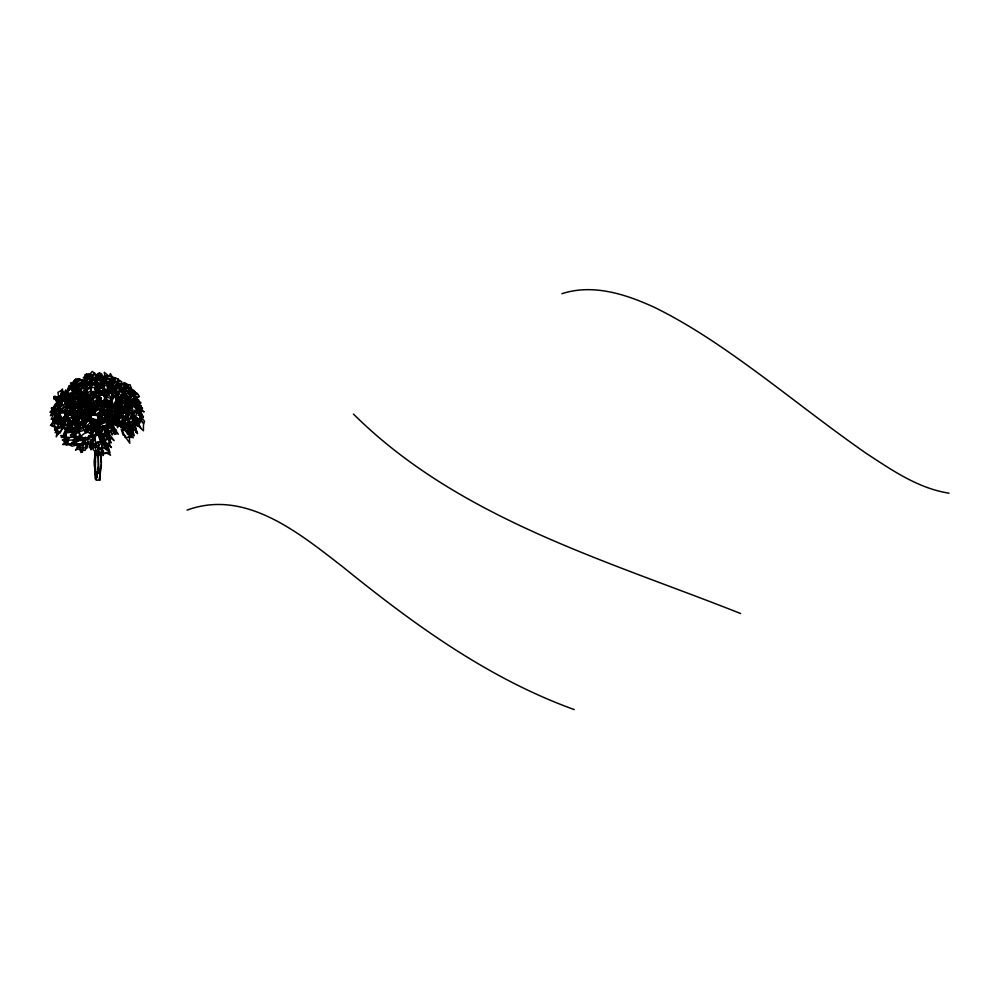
<?xml version="1.0" encoding="UTF-8"?>
<svg xmlns="http://www.w3.org/2000/svg" width="999" height="999" viewBox="0 0 999 999"><rect width="100%" height="100%" fill="white"/><g stroke="black" fill="none" stroke-linecap="round" stroke-linejoin="round"><path stroke-width="1.5" d="M90.834 415.522L89.336 411.563L91.471 415.309M121.928 410.739L123.651 408.828L123.376 406.98L126.086 407.33L128.122 412.337M127.41 396.491L125.05 402.335L125.849 400.099L125.162 391.446L126.061 397.602L125.3 402.585M78.696 392.295L78.696 389.348L74.925 393.381M95.392 460.989L95.479 479.27L95.479 477.372M98.389 469.143L98.352 452.609M103.122 423.439L103.134 419.318L109.753 416.133M127.572 396.64L125.849 400.099L127.348 399.8L126.036 400.199L125.237 395.417M101.161 422.589L99.463 423.214L101.124 417.944L97.265 430.419L99.6 422.677L99.213 428.509L98.289 430.532L97.527 429.433L96.553 430.519M94.893 429.433L98.851 428.059L95.405 429.445M100.112 393.206L99.588 385.139L93.906 395.017M136.975 421.753L136.963 424.675L143.431 430.769L143.456 424.937L144.593 421.241L141.671 417.982M91.446 404.295L93.044 405.856L93.831 402.734M102.86 443.706L103.059 438.049L101.773 440.097L101.698 453.471M96.603 420.716L96.516 429.433L99.188 430.806M121.803 403.321L122.003 395.854L121.915 403.284M121.254 394.967L122.003 395.854M94.992 420.829L97.015 428.271L95.867 428.284L96.379 427.884L96.878 429.158M119.992 410.127L120.042 403.584L122.627 402.322L121.853 402.659L121.866 404.62L120.055 405.557M89.223 428.109L90.547 428.271L90.547 427.472L89.036 425.899M67.345 399.55L66.121 396.828L67.183 399.588M86.413 431.356L86.463 428.621L84.903 425.624L78.084 431.643L79.658 434.64L79.583 438.748L81.955 436.775M58.254 410.514L57.517 404.395L54.333 406.943L54.858 409.353M99.55 419.842L98.976 422.802L97.59 422.927L97.577 421.953L97.452 429.458L98.539 428.796L97.765 429.67L97.765 428.683M105.857 395.592L105.819 397.752L104.358 396.004M99.463 422.964L102.41 422.015M95.392 462.599L95.654 451.198M101.386 463.136L100.974 452.372M89.873 402.297L89.922 400.337L93.606 394.043L93.332 398.776M95.717 427.297L94.518 425.025L96.866 427.048L97.74 430.507L96.603 421.153M127.472 399.662L126.049 400.174M139.623 418.681L139.523 422.39L138.324 419.205M94.156 415.434L94.243 412.525L97.59 409.777M106.344 427.435L102.51 429.145L100.637 432.567L100.524 437.075L102.398 433.653M133.167 410.364L130.357 404.245M96.404 474.325L96.304 480.094L99.775 480.169L100.287 466.745M99.987 470.329L99.775 480.169M81.843 399.213L81.456 404.42M89.548 429.133L89.635 426.511L91.471 423.726L89.236 419.518M96.304 480.094L96.553 471.778M99.413 428.109L99.101 418.631M117.969 396.603L118.057 393.743L117.333 396.054M81.081 392.058L81.169 389.448L87.225 382.929L87.138 385.539M106.993 394.155L107.467 392.083L106.781 394.081M73.164 391.82L72.19 388.861L67.994 390.022L68.831 389.285M92.42 384.24L92.457 383.266L95.292 385.389M84.191 415.884L87.825 418.106M120.891 421.678L120.692 426.785L119.38 422.752L117.52 421.615L117.57 413.149L119.443 414.285L120.317 416.97M119.38 422.752L119.443 414.285M90.584 383.516L90.772 378.896L93.119 384.428M100.537 406.543L100.462 408.454L95.617 410.701M115.422 417.557L114.398 418.381M66.508 392.282L66.558 391.333M101.686 421.153L101.461 417.857L99.475 423.264L101.274 417.807L102.01 422.677M71.516 424.887L71.616 422.552L75.524 415.784L75.424 418.131M92.208 423.326C88.861 421.603 90.172 405.944 91.121 415.572M90.809 412.063L89.972 412.899L90.447 412.025M96.441 424.7C97.652 418.194 98.526 426.011 97.015 428.371L95.867 428.259L96.566 429.195L94.006 427.51L91.833 428.384L91.608 429.495M103.721 403.771L101.049 399.887L101.124 398.089M112.425 392.445L113.561 387.45L112.038 388.174M86.813 384.116L86.688 386.675L89.96 384.278L93.644 383.441M101.998 407.255L104.52 406.168L103.372 407.742L103.072 413.836L99.138 415.309M105.357 404.47L105.282 406.156L107.155 404.807L107.243 403.121L105.544 404.52M100.2 410.289L96.641 408.179L107.78 414.947M108.666 435.751L108.804 432.879C103.446 427.347 110.09 442.332 109.453 444.717L106.731 445.117L105.182 447.552L104.321 442.282L105.37 440.259M66.046 416.059L68.219 415.509L66.821 414.385L68.182 415.721L66.046 416.059L68.207 415.696L65.722 415.447L68.094 415.796L66.671 414.423L68.232 415.696L63.199 417.732L68.194 415.509L65.709 415.297L68.207 415.696L63.149 417.582L66.271 416.096M99.425 423.501L99.575 420.754M108.541 411.064L109.266 414.31L108.829 421.753L108.342 419.592M127.397 396.591L125.837 400.037L127.572 396.528M104.233 439.073C102.373 433.916 102.235 441.92 102.922 437.2M125.862 399.962L125.312 402.435M92.532 412.287L90.422 413.761L91.284 406.069L94.443 403.846L93.806 410.139M99.388 423.176L99.55 420.492M84.316 413.411L84.453 411.263L81.481 407.979M76.923 398.726L77.248 393.631L76.224 391.683L72.39 397.465M87.188 392.682L86.888 385.964L81.056 394.568L81.269 402.622L83.579 399.026M90.06 382.492L90.459 374.712L92.645 379.283M100.487 378.371L100.562 377.123L104.62 377.46L104.533 378.708L97.802 378.983M104.395 399.588L106.019 396.079L106.556 400.075M122.452 426.473L124.563 426.348L122.465 426.411L124.326 427.622L117.969 425.399M122.178 395.604L120.904 402.06L118.319 400.636M121.915 398.976L122.253 394.343M92.432 408.891L92.12 412.949L95.679 413.111M91.583 388.224L91.858 384.665L84.94 393.044M93.569 395.492L93.769 392.994M111.938 425.099L112.225 421.478L113.636 419.692M62.7 395.467L62.462 388.998L61.139 392.108M103.384 419.88L103.546 417.807M109.066 389.972L109.353 386.488L112.837 385.227L112.962 390.909M71.866 385.189L72.053 382.967L70.479 382.917L71.691 385.339M85.315 382.729L85.589 379.408L84.753 378.509L83.928 385.552M116.209 391.808L117.695 385.302L121.978 390.147M121.316 396.428L120.891 401.448L119.568 396.965M72.502 405.419L72.852 401.361L71.903 399.088L70.305 398.014L71.241 400.287L70.892 404.345L72.502 405.419L71.678 409.827L72.028 405.769M83.916 418.431L84.253 414.485M97.44 457.205L97.802 453.121M60.152 422.852L60.365 420.529M115.135 395.479L115.397 392.47L117.345 400.337M54.97 426.136L54.595 430.269L56.181 428.509M92.557 426.81L91.783 428.384L92.208 427.597L90.784 425.761M85.889 420.229L86.314 415.609L83.941 426.373M128.134 400.799L126.036 402.16M127.323 419.393L128.184 412.724L131.905 418.631M90.36 407.242L90.622 403.958L86.588 410.227L86.326 413.511L87.737 410.876M89.735 417.694L91.945 419.642L93.431 422.927M115.21 393.244L116.758 388.274L113.624 384.99L112.35 387.2M114.735 412.912L114.286 417.57L110.115 418.044M95.03 436.95L95.829 447.252L96.154 443.893M111.151 381.056L111.426 378.184L113.849 382.942M139.148 412.038L138.973 413.873L138.149 409.078L139.598 405.619L140.996 405.619L139.723 407.242M90.921 420.816L91.871 420.379L91.071 419.592L90.884 420.729L91.958 420.404L91.558 419.43M121.578 399.001L122.04 394.393M121.578 398.863L121.816 396.116M65.41 408.029L65.772 404.595L68.382 403.346L67.408 412.475L69.381 414.548M68.019 406.793L68.382 403.346M105.157 398.601L106.019 396.079M104.695 399.55L106.119 396.103L104.42 399.4M101.436 443.306L101.773 440.097M75.724 436.675L77.048 428.359M67.994 418.581C59.291 419.53 64.198 420.242 67.969 418.231M82.542 393.069L80.981 391.633L82.917 383.653L84.478 385.09M93.481 444.23L92.907 449.313L97.39 454.12L98.102 447.764L99.438 445.417L97.852 443.181M106.606 377.884L104.87 381.356M96.578 477.447L96.915 474.438M96.741 477.609L97.24 473.089M100.237 470.204L99.4 479.32L101.349 466.108L100.774 452.535M63.374 420.542L65.984 421.079L68.494 419.88L63.986 422.902L62.85 425.062L65.959 421.103L62.987 425.174L66.046 421.291L68.569 420.167L56.668 423.601L66.084 421.291L63.561 420.392M89.41 427.972L90.572 427.522L89.41 427.972L90.572 427.522L90.497 428.171L89.448 425.711M90.135 427.684L89.51 427.834M95.454 450.412L94.218 461.226L95.842 479.245L94.618 467.544M102.635 439.285L102.797 437.137L102.697 439.223M67.72 403.421L68.019 400.861L68.332 404.058L64.485 416.758L66.121 411.163M107.255 395.055L109.453 388.798L112.712 395.392L110.514 401.648M124.388 422.115L123.764 427.597L127.747 434.453L129.221 426.086M87.225 442.882L86.551 448.626L88.649 435.626M94.143 402.972L93.881 405.207L92.994 402.784M95.28 450.462L94.405 466.296M89.56 411.488L89.223 411.613M71.266 400.149L71.578 397.602L74.838 398.189M74.8 404.932L75.699 403.871M92.02 378.946L91.708 376.336L92.208 378.921M105.257 383.304L105.607 380.532L105.007 383.329M78.284 400.362L77.685 401.785L78.958 404.632L79.508 403.234M99.126 428.059L100.587 422.852L104.333 422.864L109.041 420.279L107.58 425.487M93.819 402.822L93.456 405.045L94.356 402.759M136.551 403.584L137 400.312L140.909 407.117L140.634 414.46M103.721 438.174L102.885 437.312M74.775 410.539L75.237 407.23L78.234 409.827M92.045 414.997L94.655 411.688M93.057 413.636L94.643 411.825M114.535 409.428L114.61 403.034M115.859 402.185L115.31 406.044L114.061 406.893M79.758 412.624L78.821 419.081L77.86 418.219L78.409 407.48L79.72 405.369L83.904 403.321M91.021 394.842L91.409 392.12M96.466 379.145L96.678 375.512M104.92 422.627L105.694 417.307L107.492 415.746L106.656 415.097L104.858 416.658L105.694 417.307M84.578 415.509L84.166 416.408L85.127 415.497L88.636 416.72M111.713 427.51L112.138 424.612L113.799 425.936L113.362 428.846L115.484 434.178L113.836 432.842L114.81 434.016L113.749 431.343M120.105 416.608L119.668 418.419M123.314 408.042L123.376 406.98M98.938 386.526L99.326 384.028L100.587 385.814M115.047 388.599L115.784 383.841L119.892 390.809M139.473 413.361L140.035 409.802L142.42 408.991L140.772 405.919M96.566 423.526L96.965 420.979M124.475 427.347L115.484 424.563M66.633 396.928L63.262 397.115L62.65 400.986L66.021 400.799M96.578 424.076L96.978 421.603M88.112 378.409L88.786 374.25L86.588 374.038L85.202 381.88M89.498 379.807L89.947 377.035L88.786 374.25M95.454 420.679L95.604 425.274L94.605 425.499L94.805 420.741M127.298 399.625L126.036 400.199M132.904 424.625L135.052 426.685L133.042 424.563M84.84 404.82L85.452 400.262L80.694 406.356M117.595 385.027L118.007 382.492L119.168 381.506M83.579 443.506L82.88 447.664L78.297 447.015M97.74 430.494L98.227 427.609M83.841 401.423L84.665 396.591M91.371 389.435L90.759 393.057L89.136 394.892M95.205 424.538L94.293 421.828L94.992 421.241L93.644 421.341L94.318 420.267L93.619 420.791L94.368 423.301M77.398 398.838L77.51 393.281L77.872 405.194M102.273 406.481L104.296 405.944L102.772 408.266L101.836 413.711L99.813 414.235L98.801 416.333M95.405 420.117L94.93 422.852L96.841 426.148M84.565 389.185L85.439 388.886L84.903 391.92L87.587 397.515M100.986 439.81L101.299 438.037L102.472 452.135M107.155 377.959L107.555 375.749L111.538 376.898L111.151 379.108L107.155 377.959L103.609 378.209L104.008 375.999L107.555 375.749M73.976 418.593L74.401 416.221L73.751 418.731M94.043 402.609L94.056 405.057M128.347 401.923L130.857 393.818L136.613 399.076L134.94 402.697M131.518 395.579L131.806 394.068M86.526 402.884L86.064 405.232L87.974 407.23L88.986 401.948M96.241 382.592L96.803 379.608L99.288 375.499L97.403 376.061M77.835 390.422L78.372 385.002L82.742 382.043L86.089 381.493M61.451 428.883L62.8 420.804L60.727 423.676M92.183 431.481L93.806 423.976L94.405 431.019M83.754 405.194L83.292 407.555L86.064 405.232M93.906 431.168L94.743 429.533M100.512 468.756L101.349 464.448M97.403 471.578L98.526 465.896L98.077 452.584M133.117 394.917L134.415 390.609L133.367 393.693M65.909 421.328L58.092 423.164M76.174 422.477L76.911 414.373L81.943 406.755L81.206 414.86L79.083 418.019M116.309 412.599L116.808 410.239M74.338 385.464L75.037 382.167L76.374 383.666M85.027 410.277L86.601 408.529L82.942 411.188M117.183 406.431L115.709 399.45L117.258 397.352M132.642 425.986L132.467 433.778L130.295 434.602M71.778 410.689L72.178 406.468L71.079 403.908L68.869 404.096M98.002 418.981L99.213 413.461L101.311 410.589L100.35 402.847L98.252 405.719M127.56 422.415L126.948 425.199L128.109 430.307L129.021 426.123M107.318 411.713L106.543 415.184L109.228 423.851L110.802 416.633L108.779 410.214M104.321 442.282L105.869 439.847L108.629 439.148M124.4 430.094L122.44 426.523L124.6 426.573L122.54 426.411L123.814 428.321L122.365 426.685L124.238 430.169L122.44 426.523L124.326 427.622M122.465 426.573L123.814 428.321L122.477 426.511M91.683 430.819L92.17 427.584L93.594 426.386L95.055 426.423L96.566 429.195M115.01 380.569L115.622 377.809L121.778 381.855L120.854 385.989M117.283 382.929L118.194 378.796M76.049 417.207L75.325 420.417L77.972 423.676M102.535 395.167L103.084 392.757L104.633 391.508M63.287 421.815L56.618 423.601M65.097 409.415L64.473 412.187L67.07 410.951L67.408 412.475M99.276 405.094L97.59 405.02L99.151 404.995M52.26 407.604L51.224 408.179L57.992 411.725L59.041 411.163L52.26 407.604L51.548 410.689L55.182 411.938M71.478 387.187L71.978 385.09M57.63 408.341L58.741 402.847L54.833 416.496L56.231 413.136M125.15 391.521L126.061 397.602M120.217 399.787L121.166 395.841L123.139 392.732L118.968 386.026L117.657 388.099M106.506 397.053C103.609 399.413 105.657 399.388 104.583 396.653M124.475 395.454L123.127 396.965L124.6 395.392M78.684 411.101L79.371 408.341L78.409 407.48M74.013 432.005L73.476 434.14L70.554 435.052M90.834 426.223L92.358 428.209L92.133 427.572L87.85 428.146L92.17 427.584L91.833 428.284L89.048 427.597M94.081 422.902L94.768 420.179M107.542 407.967L108.529 404.033L105.832 405.319L107.942 405.344M80.257 434.078L79.608 436.575L76.324 440.696L81.119 440.347M77.572 384.802L75.312 390.497L73.639 388.923L75.912 383.229L77.572 384.802L77.735 387.4M97.39 406.181L99.875 397.502M65.247 407.642L66.296 403.708L69.168 402.135M115.06 411.713L116.021 408.154L111.851 408.641M75.312 432.792L74.8 438.124M97.577 422.789L97.765 422.115L98.976 422.789L97.577 422.789L96.703 419.58M58.941 407.055L59.353 402.622L57.055 411.501M76.836 383.304L77.847 379.645L80.332 379.17L81.331 380.906M73.252 418.531L74.813 409.965M81.381 413.037L82.18 410.152M126.324 409.028L125.512 411.014L126.336 409.066L123.651 408.828M93.806 405.094L94.555 402.447M119.693 401.96L118.619 405.769L119.193 412.025L112.7 405.631L112.125 399.363L113.199 395.567L115.859 397.889M78.384 445.067L77.198 449.238L79.87 449.488M87.075 443.606L85.127 450.412L81.219 449.625M121.091 387.137L122.14 383.466L127.585 388.211M123.064 388.199L124.113 384.528M125.924 412.437L121.803 411.713L119.992 413.848L118.831 417.857L120.642 415.734M76.873 398.451L77.66 395.741M67.757 426.61L68.644 422.515L70.704 423.776M96.453 423.826L96.953 422.09L97.927 422.277M79.583 400.387L80.22 398.289L81.406 402.722L83.941 402.934M129.333 404.995L130.307 401.748M101.374 439.485L102.048 437.3M129.321 404.945L130.307 401.698M79.595 417.694L81.468 415.109L84.678 415.234L81.98 420.442M77.972 444.043L77.135 446.753L85.015 447.889L86.276 443.831M138.524 399.65L139.311 403.471M139.56 423.551L140.784 419.605L143.057 417.545L140.447 410.314M110.739 387.412L110.315 388.786L107.967 389.947M99.588 430.469L100.512 428.896L101.386 430.382L99.588 430.469L98.451 422.053M96.516 424.912C97.228 422.577 97.29 425.312 97.028 424.063L97.403 424.45M83.479 448.601L82.293 452.335L80.907 449.787M62.612 400.025L61.451 403.633L62.9 400.974M72.378 386.451L73.339 383.454L82.655 379.508L81.681 382.505M130.195 401.71L129.508 403.871L130.195 401.673M135.677 416.446L136.588 413.686L135.065 410.577M68.419 394.755L70.617 394.992L69.418 398.226L74.85 403.658M95.529 387.824L96.416 385.127L97.702 385.414M101.848 393.444L103.197 389.385L99.813 386.551M103.197 405.744L104.133 402.897L112.575 403.097L111.638 405.931M94.106 428.159L92.969 427.947C90.897 429.607 92.77 425.524 92.895 427.972L91.783 428.384L90.347 426.398M68.919 432.667L69.73 430.232M114.123 404.682L116.846 398.376L119.268 402.135L116.009 409.64L113.661 406.056M95.342 387.5L96.054 385.402L98.514 387.3M78.809 423.027L70.991 430.581M54.795 405.881L55.644 403.434M82.43 448.276L80.956 452.559L79.508 447.827L77.01 445.367M100.986 423.638L101.861 421.116L105.869 417.257M110.652 422.989L111.526 420.479L115.534 416.608L107.068 417.32M119.58 418.381L120.23 416.521M134.228 397.465L134.952 395.404L138.674 402.06M136.351 400.199L136.788 398.963L138.474 400.025L136.301 398.813M93.194 413.723L91.995 415.06M126.074 412.05L127.697 411.313M84.278 437.749L83.054 441.183L89.348 436.301M90.172 434.016L91.633 427.385L92.545 427.035M127.31 407.929L122.914 407.055L119.868 408.778L118.619 412.262L121.666 410.552M124.763 411.588L126.011 408.104M72.053 385.764L72.989 383.179L72.215 382.405M105.37 399.225L106.394 396.416M138.399 419.592L137.562 421.878L140.772 427.872M54.745 408.603L55.532 406.456M76.586 389.797L77.56 387.15L73.901 386.251M61.876 399.4L62.925 396.578L61.526 396.516L64.361 396.715L68.082 397.565L67.02 400.399M78.534 425.699L74.001 433.866L78.996 430.544M77.173 425.037L78.247 427.634L83.816 423.526L81.344 419.031M51.96 411.838L50.462 415.759L54.258 412.699M57.905 411.163L59.403 407.267M76.386 406.031L75.624 408.017L71.503 408.191L72.265 410.776M106.069 405.969L107.417 402.485L111.064 402.847L113.012 404.67L111.076 404.907M120.492 414.785L119.593 417.095L120.542 416.296L121.853 417.707L123.651 413.074L122.34 411.663M106.456 393.793L107.467 391.233M75.187 401.198L74.638 402.585L77.685 401.785M99.088 379.632L100.212 376.798M90.172 444.605L93.169 436.888L91.209 430.344M95.367 444.006L98.214 446.178M68.881 413.399L70.105 409.203L71.891 412.712M70.454 434.977L73.377 433.891M58.904 397.652L54.995 396.378L53.871 399.113L57.78 400.387L60.664 402.947M74.688 381.318L75.599 379.121L78.746 378.646L77.373 381.943M89.96 415.709C88.412 410.839 85.265 413.349 88.836 416.571M84.665 410.739L87.2 413.836L88.149 412.974L85.39 409.902M87.2 413.836L88.149 412.974M127.884 402.547L130.095 403.246L127.497 402.447L126.349 405.194L124.138 404.495M59.54 404.57L60.677 401.86L57.592 404.957M64.286 416.92L62.6 420.929L54.396 424.25L56.081 420.242L55.869 416.72L61.738 411.675L62.338 412.5M77.16 391.096L76.886 386.988L77.385 391.084M53.172 411.138L51.973 413.961L53.621 412.225M108.229 392.819L109.39 390.122M91.621 428.771L92.133 427.572M100.05 433.091L103.334 428.321L106.531 426.298L108.529 429.995L105.332 432.018L102.572 435.552L100.587 431.855M106.006 427.535L106.531 426.298M75.087 400.774L76.773 396.878M74.7 407.505L75.824 404.907M65.047 437.749L66.184 435.152M75.225 430.856L72.939 436.051L70.567 435.764M99.763 378.184L89.723 376.635M96.915 433.753L92.682 442.857L89.248 441.933L84.178 444.08L86.913 438.374M54.196 419.58L51.523 425.549L57.767 428.808M87.25 429.458L87.85 428.146M131.518 405.881L132.343 404.058L131.181 401.935L137.45 403.621L134.59 403.034M99.363 415.547L100.712 415.072M135.564 406.993L135.202 407.804L139.41 406.893L139.785 406.081L142.532 408.204M68.894 437.362L61.264 437.4L65.759 434.965L66.933 432.405L74.563 432.367M102.398 405.956L102.959 404.732L110.664 410.889L110.102 412.125M82.08 415.197L85.814 408.141L84.128 408.091M93.993 398.351L98.227 389.81L99.251 395.504M95.817 405.519L97.09 402.747M55.719 413.998L52.71 420.454L54.808 421.903M59.478 408.366L62.837 401.099L65.697 400.474L66.533 403.084M68.456 421.978L66.746 425.649L62.462 424.9M130.794 398.801L132.467 395.179M53.946 413.324L51.174 419.268L54.121 418.593M108.991 376.673L110.427 373.601L113.786 379.657L112.825 381.705M102.11 406.306L103.834 402.622L106.481 401.286M104.645 406.506L105.794 404.046M67.657 403.459L68.169 400.974L71.916 401.286L75 403.584L73.539 406.668L70.917 404.807M87.313 412.812L91.92 420.367L90.884 420.729M79.433 428.509L81.081 425.112M88.948 421.353L91.583 414.747L82.617 420.766M101.361 414.498L96.928 422.827L97.89 423.027L99.313 420.092M72.852 385.389L74.126 382.742L77.872 389.997M81.906 416.059L79.658 413.511L81.768 416.383M90.659 395.666L93.631 391.795L92.907 392.495M64.685 393.281L63.536 395.629L65.385 402.672L66.533 400.312L64.685 393.281L63.262 393.806L64.173 395.816M102.959 389.048L104.233 386.438L107.168 383.753L105.782 382.592L102.86 385.277M104.221 394.967L105.494 392.357M110.127 404.395L109.428 403.246L110.252 404.208M127.884 421.178L126.698 423.588L122.902 421.016L124.088 418.606L131.643 422.34M77.198 386.825L78.696 383.416L82.105 385.764M108.217 383.104L109.828 379.857L109.84 382.13L111.114 383.341M105.12 398.901L106.194 396.978M92.283 439.747L96.653 431.668L95.929 427.747L95.417 429.245M116.371 412.55L117.657 409.965M74.413 408.241L76.523 403.996M104.47 398.813L105.694 396.628M128.983 389.847L129.296 389.198L130.557 390.247M76.473 392.607L79.158 389.997L81.618 395.442L80.395 392.894L81.681 395.192L83.679 393.394L84.753 394.305M98.639 395.691L101.698 390.771L99.288 390.597M92.657 433.691L95.929 427.747M80.769 402.36L80.657 399.051L81.768 396.89L77.735 388.861L76.686 390.921L82.979 401.935M105.869 439.847L106.905 437.824L109.64 437.425L114.161 440.559L108.067 432.442M108.604 439.448L109.64 437.425L107.055 436.975L104.72 433.866M66.121 395.329L69.156 389.51M121.516 403.121L124.176 400.399L123.214 402.26M89.148 420.654L90.322 418.406M82.517 386.675L84.141 388.087M99.226 418.806L98.264 420.654L99.4 420.741L100.749 418.219M97.265 429.47L98.289 429.582L99.213 427.797M76.761 403.921L73.489 409.553M89.535 396.678L92.37 391.758L92.632 395.754M87.487 429.345L88.249 427.909M66.196 429.195L63.649 434.003L67.57 431.493M59.69 428.459L60.927 426.111L62.525 428.221L59.99 433.067L58.379 430.956M53.247 407.729L54.52 405.344L56.943 405.706M56.856 402.46L58.167 400M97.677 401.66L98.839 399.463M94.93 389.31L96.591 386.201L98.889 386.026L101.161 388.149M57.93 404.145L59.191 401.81L60.739 404.857M94.306 429.782L94.168 431.156M108.541 394.455L110.427 390.984M94.331 431.056L91.846 430.994L93.344 430.469M119.356 393.931L118.419 391.958L119.493 393.743M127.86 421.016L129.47 418.044M103.859 428.758L101.985 432.18L100.637 432.567M61.214 398.638L59.416 401.898L62.875 400.012M76.861 390.472L77.735 388.861M73.139 385.514L74.625 382.43L75.674 386.026M108.029 395.716L109.578 392.932L112.412 393.981M68.057 418.506L63.112 419.23L67.907 418.306M83.029 403.883L88.861 394.518L90.434 400.487M93.794 402.085L91.558 406.069L100.737 395.204L99.076 395.579M67.32 432.555L68.794 429.957M98.464 380.182L99.201 378.871M84.178 412.562L83.591 409.89L85.215 413.911L84.266 411.8L85.215 413.911L92.595 414.248L85.24 413.923L92.632 413.898L85.152 413.873L83.641 409.815M94.256 403.421L93.044 405.856L91.346 404.195M95.679 404.72L96.99 402.397L96.379 400.462M61.401 420.479L65.472 418.856L61.451 420.404M63.387 419.605L61.476 420.641M77.285 424.95L74.038 430.606L77.535 427.422M79.408 425.287L82.655 419.642L83.092 415.809L81.219 417.944M96.928 422.827L97.852 422.065L97.89 423.027M92.345 376.461L93.494 374.488L96.965 375.799L95.817 377.772M87.687 408.878L83.779 414.635L90.222 405.544M90.297 409.29L88.274 412.787L86.314 411.301M109.44 387.437L110.852 385.052L114.76 385.801M132.093 392.008L133.267 390.01L135.065 393.194M136.426 399.737L137.612 397.739M100.175 431.456L101.736 428.833M90.772 382.942L94.793 377.897L96.116 380.244L96.978 385.639M52.622 414.061L55.994 408.554L57.443 410.577M70.979 395.879L65.597 404.008L65.934 406.356M73.551 422.814L75.337 419.905M59.141 426.248L57.567 428.833L56.219 436.9L59.378 431.743M113.611 408.366L114.873 406.306L111.314 405.594M102.547 389.123L103.871 387.1L102.56 389.048M110.052 389.048L111.389 386.888L113.199 387.35L111.189 390.572M83.666 416.446L85.065 414.21L84.903 412.187L79.046 419.93M111.651 396.94L110.714 398.439L103.659 395.854L104.608 394.355L107.767 395.042L113.599 398.164M72.727 421.116L74.688 417.994M92.208 398.314L89.523 402.572L90.297 406.456M91.896 405.619L93.232 403.496M136.875 404.87L139.46 405.856L135.714 404.632L134.69 406.268L129.533 404.295M75.649 398.164L81.244 404.508L82.18 403.733L76.586 397.377L73.152 402.135L76.211 404.757M68.481 441.583L66.309 445.017L74.513 443.019M65.872 439.298L64.436 441.546L67.882 439.947M71.329 397.964L69.281 401.161L70.679 404.47L71.104 409.153L73.152 405.956C73.789 403.309 68.357 386.85 72.765 403.509M102.835 378.246L103.746 376.835L104.383 378.009M73.427 399.4L77.248 393.631M106.194 394.767L111.064 389.672L113.312 394.692M87.6 429.595L88.449 428.296M105.956 378.159L102.098 380.644L104.395 379.408M57.88 397.777L58.529 396.466L62.812 394.318L65.097 394.805M84.341 426.398L88.037 419.518L83.529 422.377M74.026 406.256L73.614 405.045L73.814 406.443M85.677 418.843L87.525 416.071L88.674 418.369M73.339 385.826L71.828 386.775L68.606 386.188L70.067 385.302L72.565 386.163M116.496 397.739L117.77 395.854L120.467 396.99L117.283 403.683L114.585 402.535M76.548 440.621L78.859 437.212L69.805 437.325L67.495 440.734L62.612 444.493L71.666 444.38L74.101 442.507M104.508 398.951L106.044 396.665M72.615 393.356L74.238 391.009M84.815 439.997L82.617 443.194L85.39 443.069M56.681 427.41L60.252 422.415L61.938 429.058L58.367 434.066M98.764 401.336L96.828 395.592L95.18 394.942L92.782 398.389L93.831 400.861M79.208 421.953L76.598 425.686L78.471 423.501M83.329 416.695L85.065 414.21M127.66 388.723L128.546 387.475L130.894 388.673L137.25 394.093M88.299 376.223L92.22 371.441L94.618 373.102L96.503 376.498M89.972 378.908L94.618 373.102M94.58 420.916L94.293 421.828L95.292 421.116L96.341 423.663M127.248 410.364L125.312 412.987M113.811 419.418L115.622 417.594M95.367 444.143L93.357 448.201L94.718 446.278M125.562 412.575L127.285 410.177M77.385 385.876L78.821 383.891M66.546 427.809L65.11 429.807L66.496 430.631M87.275 400.462L90.022 396.628M90.572 401.773L84.753 411.126L84.465 408.554M78.584 446.004L75.562 450.224L84.565 439.835M79.108 426.486L80.382 424.7L87.413 421.291L83.891 425.999M68.319 391.171L73.214 384.153L74.625 389.51M84.353 397.827L86.413 394.98M82.792 417.819L84.678 415.234M118.744 416.233L115.397 420.804L116.746 422.377L117.383 427.622L120.729 423.064L123.514 421.403L122.865 416.146L120.08 417.819L116.746 422.377M78.459 400.999L79.071 400.174M125.225 412.649L127.023 410.252M51.661 424.587L54.196 421.241M105.657 383.191L106.918 381.493L108.654 381.968L110.09 384.066M57.405 427.435L56.106 429.133L54.383 425.661L51.548 424.45L54.982 420.229L57.83 421.428L58.978 423.738M85.065 400.387L79.421 407.717M74.401 380.719L75.212 379.657L74.313 380.681M112.038 381.618L113.749 379.358L112.163 377.36M125.275 412.4L127.048 410.065M71.878 384.54L73.714 382.18M91.758 404.033L92.77 405.557M76.074 430.419L77.672 428.396M59.615 404.096L61.051 402.272L61.851 404.458M78.372 425.362L83.229 418.806L86.176 419.093M90.872 423.064L93.856 423.139L96.528 429.17L93.906 424.113L90.697 422.902L91.334 423.301M126.761 413.436L128.696 411.001M126.024 415.197L127.947 412.762M98.876 386.301L94.768 389.86L97.128 388.511M105.27 431.143L107.667 428.109L111.301 426.211L112.4 426.523L108.766 428.421L106.369 431.456L105.27 431.143L107.305 433.753L109.703 430.719L112.125 429.458M104.745 394.93L106.106 393.206M76.935 387L77.335 390.01M74.588 421.965L68.706 424.113L67.308 425.861L69.793 424.637M76.786 393.069L80.657 389.185M77.872 398.776L77.747 396.253L80.769 392.495L79.058 390.259M69.555 414.298L67.907 416.271L68.519 418.331L63.124 418.369M135.652 423.876L137.163 422.053M98.839 378.559L100.449 376.623L98.389 375.212L96.216 375.1M94.967 428.096L96.341 427.859L94.98 428.708M82.58 385.302L89.211 378.221L89.835 380.806M106.793 406.268L109.041 403.584L111.626 402.809M105.07 402.672L107.605 399.65L110.464 405.507M105.782 403.758L108.317 400.749M132.792 403.858L133.891 402.535M86.314 386.151L88.674 383.366L90.747 382.517L88.724 383.166M113.374 419.293L114.535 418.693M123.626 411.638L121.803 413.773L119.992 413.848M72.765 382.567L75.587 379.383L77.398 382.679L78.009 387.525M83.866 418.481L86.314 415.609M122.328 407.567L119.605 410.726L117.82 408.279M85.827 384.415L87.55 382.417L84.353 383.067M121.566 403.246L120.604 401.036M92.133 383.329L89.186 385.364M120.305 389.71L123.414 388.037L126.386 388.499L121.216 389.111M64.186 406.306L58.117 413.449L60.827 415.984L62.575 419.88L68.631 412.749M114.46 408.104L117.258 404.995L110.739 408.791M60.514 404.458L62.263 402.522L58.816 401.173L56.194 404.071L58.491 404.982M126.061 414.847L127.635 413.049L126.074 414.76M104.795 406.968L107.38 404.133L109.341 406.855L112.637 412.15L110.052 414.985M102.385 383.104L104.246 380.769M97.29 405.119L99.9 402.26M128.734 397.502L126.361 400.087L130.719 403.421M71.191 412.312L73.864 409.403L74.463 411.463M110.939 400.174L112.712 398.264M101.061 424.051L99.475 422.777L101.486 423.401M99.038 416.546L100.549 414.922M71.441 410.814L70.292 412.05L69.693 406.968L68.357 404.832M77.235 388.973L79.92 386.101M116.895 402.11L118.319 400.574L117.133 397.914M54.57 420.03L52.822 421.903L54.033 421.803M112.075 389.598L113.824 387.724L116.496 391.446L114.735 393.319M133.516 395.204L135.964 392.607L135.127 393.444M110.177 413.299L112.775 410.564L109.103 417.432L106.506 420.154M51.973 414.947L56.094 411.276M108.504 401.748L110.265 399.9L112.725 399.463M127.435 410.864L133.529 406.206L137.375 409.328L131.281 413.986L126.91 409.578M76.224 390.509L75.424 389.41L72.777 392.157L74.163 396.316M93.531 382.904L96.116 380.244M110.502 402.36L108.279 406.318L111.214 409.178M112.188 406.481L113.424 405.219M90.36 381.468L93.494 378.284L93.794 380.607M71.016 430.819L73.664 428.146M130.607 401.173L133.279 398.501L134.728 398.851M131.656 403.271L134.341 400.587L133.279 398.501M108.154 402.934L110.29 400.824L112.425 400.861M75.699 403.933L74.575 405.007L75.837 404.071M79.67 406.755L83.479 403.671M79.92 408.579L83.441 405.107M81.406 412.3L87.113 407.667M67.982 425.811L70.292 423.551M101.049 397.777L101.399 401.486L99.188 403.646L98.839 399.937M115.834 393.569L113.674 390.696L110.402 389.098L108.641 390.796L110.077 392.707M64.885 395.317L66.683 393.594M65.322 402.897L67.108 401.173M52.597 409.69L49.95 412.2L52.785 411.688M74.788 405.007L75.849 403.996M72.452 417.657L74.65 415.584M113.536 418.731L115.509 416.92M120.692 399.85L123.826 396.99L125.749 402.185M122.215 390.497L124.775 388.211L128.709 387.837L130.857 393.693M127.535 395.504L124.975 397.789L122.527 391.508M73.352 391.183L72.515 391.92L71.329 389.685M79.633 406.094L88.212 399.737L86.114 408.803L82.093 411.138M109.778 387.312L113.411 384.078M98.289 413.811L102.947 410.477L110.589 412.063L108.566 413.349M123.152 396.94L124.638 395.679M123.926 412.287L124.875 411.488L126.186 412.899L123.651 413.074M67.982 388.461L69.431 387.225M109.89 385.514L116.683 381.143L117.72 386.501M85.827 432.629L92.895 427.972M76.336 420.916L71.016 425.349L74.026 428.583L75.2 433.291L79.433 431.968M72.365 420.891L74.438 420.866L77.373 418.419M77.023 423.139L75.075 424.762L74.438 420.866M78.559 430.482L75.2 433.291L88.611 428.546L90.946 429.071L84.528 431.518M109.665 402.909L111.9 401.036M96.428 382.979L99.713 384.215M105.857 395.067L107.717 393.531L101.511 391.995M61.588 410.926L57.617 414.21L55.045 421.016L61.076 416.595M108.804 411.251L114.873 406.306L112.3 406.218M130.132 402.822L125.986 401.748L124.201 403.209L130.245 406.818M53.859 408.179L55.757 406.643M78.596 396.853L83.941 393.181L85.652 394.368L83.204 395.741L81.493 394.555M111.364 399.8L113.511 398.102M74.126 382.742L73.476 383.254L77.21 390.509M73.114 403.421L75.949 401.173M61.526 395.641L57.517 399.45L62.737 398.863M113.686 387.175L113.362 390.809M84.028 438.311L80.919 440.684L80.519 438.211M75.25 399.4L70.017 395.292L72.228 397.028M83.691 400.624L87.562 397.677M87.088 406.168L89.198 404.57M110.564 417.282L114.173 418.881L115.409 417.782M99.937 376.66L100.999 375.861L103.234 376.773L102.185 377.572M107.917 385.015L111.051 382.667L111.351 384.54L108.229 386.888M134.003 403.009L136.663 401.036M66.159 407.292L64.585 407.367L60.777 410.189L64.673 410.339L67.482 411.825L71.291 409.003L72.865 408.928L70.055 407.442M78.621 421.029L75.787 423.139L77.235 425.187M60.539 405.232L57.443 407.48L60.277 407.217L63.374 404.957M65.897 401.223L67.994 399.712M118.831 404.17L122.802 401.673L125.487 405.344L123.376 406.818M119.63 403.896L122.802 401.673M65.584 418.993L63.312 421.353L65.447 418.831L64.648 419.817M68.506 395.03L71.404 393.019M78.621 390.097L81.943 387.812M84.878 392.307L82.667 393.831L81.031 391.371M102.323 383.903L101.661 381.131L99.488 379.32L97.427 380.744L98.089 383.516M116.808 393.194L122.74 390.684L122.615 389.023L120.13 389.685M81.031 383.316L82.83 382.093M70.142 395.704L76.698 391.733L70.767 394.505M100.012 422.864L101.224 422.053M114.186 393.231L117.932 391.321L115.409 392.982M117.607 419.343L114.698 421.253L120.005 418.231M96.229 386.263L99.738 383.978L103.322 383.691M99.475 423.264L100.687 422.477M107.592 407.617L111.201 405.307L116.846 410.127L114.448 411.675M102.31 380.931L105.582 379.233L102.722 381.855M110.739 420.991L113.574 419.218L116.171 419.942M86.214 428.196L88.324 426.948M59.853 413.236L57.517 414.585L66.384 410.814M59.74 404.732L62.313 403.234M115.784 382.292L117.607 382.492M73.601 422.614L79.346 419.543M132.617 394.842L136.751 393.219L139.435 396.441L136.151 398.339M133.466 395.117L136.751 393.219M72.44 431.368L74.8 430.007M100.574 387.974L98.214 389.323L96.516 387.649M129.42 406.955L133.004 404.92L133.529 406.206M88.074 437.525L85.976 438.723L91.508 436.313M92.545 439.56L90.447 440.759L89.41 437.512M135.227 419.105L137.275 417.944M72.203 406.643L67.807 407.405L72.39 406.605M73.114 411.176L69.031 413.486L67.083 421.441L70.142 419.705M62.825 391.158L61.601 390.309L57.93 392.37L59.178 400.674M82.18 415.621L85.852 413.561L82.055 412.575M124.213 406.893L119.868 408.778M92.795 394.967L95.067 393.706M93.119 395.604L97.665 393.082M101.898 428.746L96.041 432.03L99.8 430.094M108.292 425.512L110.739 424.15L108.167 425.474M91.334 408.416L89.96 409.178L94.293 407.929M94.942 411.076L93.569 411.825L92.919 408.678M102.997 427.147L107.692 424.563M102.647 437.4L103.846 436.738M60.927 426.111L57.73 427.872L55.182 432.717L57.318 431.543M67.707 400.949L64.835 402.522L66.296 403.708M77.572 426.91L72.827 429.495L82.068 428.022L88.237 425.499L84.166 425.799M123.701 402.585L125.287 401.748L127.497 402.447M76.149 386.238L76.935 385.826M101.473 393.581L103.084 392.757M119.78 412.999L122.602 411.538L125.749 412.088L128.147 416.758L124.987 416.208L122.165 417.682L119.78 412.999L117.944 411.763L120.767 410.302L125.749 412.088M84.94 443.044L82.168 444.455L86.264 438.723L90.422 436.588L92.482 437.774M122.365 426.685L124.4 430.144M70.817 411.276L73.639 409.927L73.339 408.141L75.237 407.23M99.276 444.53L101.511 443.419L102.872 452.11L100.637 453.221L98.814 455.744L98.064 451.198M80.232 437L75.624 439.61L79.333 438.486M108.566 381.531L107.23 382.192L105.557 380.881L104.283 372.315L107.805 375.237M122.615 389.26L119.093 390.671M74.413 413.586L70.342 415.522L74.313 416.571M95.454 380.656L98.139 379.395L102.06 379.433L102.11 382.567M70.43 396.428L66.708 398.176L65.36 397.677L72.29 394.767L73.639 395.267L71.503 396.041M101.798 405.944L104.333 404.757M90.06 411.226L86.114 413.074L89.685 409.94L95.579 407.517L98.327 407.567L96.379 408.141M90.984 420.092L91.945 419.642L96.041 421.478L101.973 418.668L99.201 417.382M131.044 405.806L125.936 404.857L124.088 405.706L130.782 412.612L132.63 411.763L137.725 412.712L134.927 409.952M88.349 392.22L91.608 390.746M68.419 402.447L61.751 405.382L66.496 403.983M75.824 437.425L79.358 435.851M86.301 409.303L87.65 410.601L89.673 410.114L91.134 413.986L89.848 410.789M76.136 442.095L78.609 440.996M74.775 442.682L72.053 443.881L82.405 445.254L86.488 443.469M100.849 408.828L103.372 407.742M69.88 403.321L67.045 404.52L65.584 403.646M94.793 429.021L95.492 429.32M76.099 418.781L73.901 419.717L78.471 423.376M105.931 396.303L106.731 395.979M74.813 424.612L73.526 420.129L70.155 421.503L70.167 422.927M93.019 395.729L96.591 394.318M61.526 420.567L63.486 419.792M136.751 413.236L138.724 412.462M89.198 411.813L91.209 414.36M66.121 396.878L67.345 399.438M79.932 417.295L81.506 416.708L81.169 412.35L79.808 409.677L75.075 413.486L76.424 416.158M91.671 427.535L92.57 427.947L91.92 428.196M93.681 382.829L95.392 382.192M135.115 402.51L138.736 401.173L135.702 398.638M65.11 400.836L66.533 400.312M107.655 385.052L110.277 384.078L108.941 384.465M109.016 388.161L112.425 386.925M89.848 436.501L94.206 434.94L98.589 434.952L98.501 432.092L95.579 432.08M94.318 420.267L93.619 420.791L94.268 420.554M94.643 420.604L93.719 420.929L92.52 418.544M69.992 421.79L67.682 422.589L71.891 423.201M107.205 382.255L108.891 381.668M90.784 420.129L91.983 419.742L94.256 423.401M103.034 377.397L101.586 373.913L99.513 372.977L97.49 373.676L98.464 375.999M95.817 384.215L102.31 383.067M92.37 428.184L90.297 425.936M112.425 390.547L115.597 389.672L113.461 390.397M76.036 441.034L71.541 442.582L81.98 444.642L86.476 443.094M128.509 426.823L135.202 425.05L132.105 418.419L128.009 419.305M102.572 454.145L109.927 452.397L107.605 444.505L103.809 445.03M89.735 411.638L90.597 414.573M65.509 438.923L62.263 440.022L66.421 438.973M75.137 410.164L67.57 413.686L71.566 414.31M78.771 396.803L76.848 393.281L73.277 394.455L73.489 395.292M125.986 411.838L127.76 411.263M86.638 384.016L88.674 383.366M76.636 382.005L78.172 381.518M60.352 416.271L57.805 417.07L54.883 422.502L57.418 421.703M97.74 406.78L94.605 407.742L95.142 415.409L98.277 414.448L102.497 416.733M99.363 415.322L100.724 414.91M111.401 406.231L113.998 405.444M110.165 417.732L114.71 416.371M137.825 420.292L139.673 419.742L142.869 422.015M107.255 425.337L98.926 427.697L99.55 428.833M100.862 453.746L107.53 452.385M128.584 410.102L127.397 410.439L128.371 418.244M94.942 407.255L103.309 406.044L104.558 411.326M65.285 414.061L63.661 410.739L60.302 409.902L58.092 410.502L60.327 411.064M66.733 441.009L63.874 441.783L72.128 446.203L80.37 444.006M91.608 427.759L92.245 428.134M130.657 417.507L132.73 416.958L131.481 413.186M120.192 396.591L123.926 395.592L122.74 390.684M118.394 391.945L119.493 393.868M109.453 378.771L103.509 381.281L102.51 380.02M100.749 408.803L102.772 408.266M187.075 510.114C245.492 488.648 299.026 533.104 342.357 566.52C413.074 623.801 487.887 678.396 574.238 709.577M79.72 413.561L82.018 416.308M103.796 421.566L100.362 422.115L114.136 419.318L111.601 419.905M64.898 401.748L67.482 401.099M72.19 388.861L73.164 391.92M110.102 404.245L109.353 403.271L110.277 404.345M90.897 420.067L91.995 419.805L89.598 418.481M84.99 402.909L82.318 402.597M91.871 430.931L92.957 430.669M83.466 409.977L84.353 412.013L83.641 409.94M69.618 424.85L60.365 426.211L69.193 429.383L75.837 428.583M136.975 406.693L139.785 406.081M83.129 404.008L77.385 405.244L77.46 407.28M112.462 385.302L107.967 384.016L113.262 387.113M98.951 400.324L101.049 399.887M65.709 395.154L67.745 394.73M65.047 399.175L67.083 398.751L68.769 394.518M76.798 389.647L74.913 387.724L71.666 388.324M561.875 293.718C593.069 283.529 625.786 294.243 654.37 307.317C692.644 326.099 727.609 350.724 761.85 375.924C796.603 401.735 830.606 428.559 866.133 453.296C891.782 470.029 918.118 488.424 949.05 493.181M54.995 396.378L53.759 396.628L57.655 397.902M74.013 389.985L76.898 389.423L76.861 386.663M85.752 388.149L89.648 387.412M90.959 412.475L89.985 412.649L90.672 418.856M122.665 383.703L125.175 383.241L128.709 384.827M94.93 393.519L90.697 394.28L90.709 385.289L94.942 384.54L98.801 386.026M69.967 396.728L67.02 397.252L66.196 395.779M96.853 442.12L99.076 441.72L103.509 443.956L107.505 449.85L103.072 447.614L100.849 448.002M117.495 385.502L118.756 385.289M108.641 407.23L114.535 406.218L106.905 411.326L102.485 412.088M129.92 392.083L125.637 390.134L123.214 390.547L129.658 398.451M85.951 432.679L87.65 432.392L85.427 429.52L80.894 428.221L75.462 430.182L78.859 431.156M96.379 427.884L94.992 428.109L96.416 427.947M96.379 428.796L94.868 428.896M108.304 386.863L112.924 387.6M115.085 391.558L116.621 391.321M84.391 384.303L81.756 384.715L82.38 386.501M121.441 394.705L122.04 396.079L121.241 394.78M93.082 402.335L93.282 406.618L91.92 402.647L89.598 403.009L89.398 398.726M126.686 402.11L129.62 401.66M74.363 430.294L70.167 430.931L62.8 428.134L70.991 426.873L74.888 428.259M77.947 386.775L78.459 388.124L77.248 385.951L73.988 386.438L72.49 384.353M110.777 420.342L116.384 419.505L112.038 416.571L110.327 413.024M72.64 386.426L68.869 386.988L65.509 393.943L70.542 393.206L72.977 393.806M87.762 404.158L87.974 406.019L87.55 404.183M126.548 396.928L124.688 397.19L128.072 399.313M132.605 402.572L134.465 402.31L138.474 404.195L136.201 402.572M102.635 419.443L103.409 419.33M85.464 382.105L91.096 382.217M103.496 383.366L109.715 382.804M60.027 423.364L57.942 413.374M100.112 418.394L101.498 418.194M99.388 420.504L98.264 420.666L99.4 420.654L99.962 423.426M65.697 434.977L60.564 435.676L64.985 438.236L66.958 441.258M129.945 391.608L132.592 391.271L133.754 392.07L129.783 392.582M74.038 406.431L73.414 403.908M131.456 424.862L134.678 427.547L127.06 423.326M125.649 430.194L122.377 430.594L125.237 437.512L127.41 437.25M104.72 413.848L100.712 414.31L102.435 417.857M78.896 420.567L75.362 418.856L72.365 419.18L74.713 420.317M111.339 415.184L120.23 414.298L110.864 408.903M89.386 376.673L92.457 376.398M84.403 424.263L83.279 422.352L76.324 422.864L72.203 424.188L76.873 423.801M103.247 403.159L101.399 403.309L109.665 407.767M82.742 425.736L86.813 425.437M59.216 397.764L53.646 397.602L55.919 397.989M73.876 406.68L77.285 406.443M72.752 410.751L68.881 411.014L63.799 412.862L60.564 412.1L60.302 409.902M102.872 414.548L108.454 414.947L108.966 418.219M89.56 374.737L93.494 374.488M70.991 420.704L66.621 420.979L70.804 422.502M134.565 419.093L140.884 420.354L138.811 412.624L136.064 411.7L137.375 413.324M82.318 402.747L82.53 400.624M80.994 422.477L83.279 422.352M64.523 396.116L61.139 396.303L63.262 397.115M95.867 428.271L97.015 428.209M99.875 429.582L101.136 429.52M125.949 384.89L130.007 384.702L131.993 389.772M120.454 397.202L123.289 397.078L122.178 396.503L122.702 399.6M116.945 383.691L119.243 383.604M105.894 382.742L104.695 380.619L103.209 380.669L104.358 383.254M134.84 406.481L137.225 406.406L133.367 399.575M66.121 396.828L67.183 399.475M93.244 392.595L95.941 392.532M122.39 389.098L126.536 389.011M64.485 419.667L64.81 420.417L63.387 421.353L64.723 419.817M103.671 412.013L99.4 412.025L96.041 414.772L94.243 412.525M122.003 419.405L127.722 419.805L123.639 415.834M98.339 420.017L99.4 420.654M101.024 401.336L104.683 401.348M99.238 427.135L101.748 427.147M111.975 430.144L116.483 430.182L111.251 426.461L105.232 426.411L101.411 428.009L103.272 429.295M98.963 393.094L101.548 393.119L101.236 392.482M137.075 402.634L139.76 402.672L139.398 401.635L141.046 402.972L138.349 402.947M96.591 386.201L100.512 386.051L102.772 388.174M120.529 414.41L109.765 414.485M95.18 401.336L99.475 401.423M135.814 397.103L138.599 397.165M109.803 404.845L112.55 404.932M64.585 407.367L68.481 407.517L71.291 409.003M96.416 389.922L95.579 387.637L92.47 387.475M102.11 405.219L94.593 404.907M72.065 422.165L75.724 422.327L77.66 423.813M109.353 386.488L107.318 386.401L107.293 394.98M125 412.437L130.082 413.299M106.044 381.568L101.336 380.806M114.298 410.414L117.22 410.564M71.016 409.478L73.976 409.64M62.612 396.066L59.778 395.891L62.675 395.554L62.9 398.426M94.268 387.55L95.579 387.637M98.976 421.978L98.976 422.789L97.577 422.714L97.577 421.953M112.7 407.704L115.072 407.867M137.899 415.159L143.481 416.396M139.71 417.457L142.52 417.657L142.133 415.459M72.378 428.721L75.712 429.133L67.27 427.422M102.06 377.672L104.758 377.897M119.081 386.963L121.229 387.137M101.548 418.356L100.175 418.219L101.361 418.369M73.801 418.194L68.931 417.719L71.066 422.065M126.823 430.307L129.171 430.544L132.018 437.462L128.496 437.125M120.704 398.451L122.028 398.576M107.88 426.473L110.564 426.735M124.5 391.358L120.629 390.971L120.467 391.62L124.338 392.02M90.697 422.902L91.608 422.565L91.084 423.838L92.87 424.513L93.431 426.161M100.362 384.028L98.327 383.816L100.212 384.665M75.35 413.136L68.069 412.325L73.014 415.184M97.303 408.204L89.61 407.305L92.045 407.854M110.352 412.599L113.137 412.924L110.552 409.003M108.217 384.265L109.341 384.415M112.1 410.951L114.835 411.338M89.386 426.311L94.356 427.06L89.248 421.353M134.902 420.816L137.962 421.291L134.94 420.741M88.699 381.418L91.908 381.918M87.487 383.504L90.697 384.016M53.059 425.799L50.462 425.387L52.86 422.165L56.768 422.777L58.654 424.625M91.084 383.042L88.337 382.605L88.299 383.579L91.046 384.016M81.943 440.359L84.753 440.821M103.908 413.536L107.405 414.098M130.894 427.097L135.976 429.52L133.791 428.084M117.258 413.661L120.829 414.248M67.07 394.817L66.134 394.667L70.217 396.004L65.709 394.58L70.055 395.592M127.947 402.222L135.714 404.632M100.749 401.635L104.57 402.285M95.167 387.375L98.814 387.999L97.29 391.995L93.656 391.383M116.359 405.182L118.931 405.619L117.133 406.456L117.607 410.614L115.035 410.177M108.953 383.741L110.789 384.053M60.327 400.287L58.054 399.9L56.943 397.377M72.19 401.623L74.363 402.01M125.787 404.982L128.796 405.544M122.964 421.903L124.975 422.265M123.227 403.134L121.928 402.884L125.637 401.723L130.157 402.56L130.257 404.732M123.177 417.869L129.758 419.705M126.049 414.285L128.459 414.772M122.964 421.678L125.986 422.427M110.514 414.011L110.926 417.232L106.856 413.186L104.62 412.699L104.196 409.478M110.215 405.357L100.687 404.483L104.008 405.219M100.687 415.134L99.138 415.534L101.898 416.421L99.326 415.572M103.197 389.385L104.47 389.685L102.223 387.787M79.57 396.116L80.832 396.403M65.222 398.364L68.119 399.038M110.852 385.052L112.75 385.489M72.565 396.903L74.013 397.24M73.414 419.518L77.398 420.454L78.571 423.139L86.863 420.991L85.689 418.306M98.139 413.186L106.731 416.096M116.833 419.218L114.435 418.593L116.708 420.079L114.173 418.881M74.201 413.037L69.855 411.925L72.865 414.548L72.702 416.808L75.599 417.557M96.766 383.166L100.15 384.066M109.503 387.038L107.83 385.751M78.109 398.788L80.594 399.463L83.754 402.197M103.159 413.511L107.08 414.548M120.055 399.637L122.353 400.262L119.293 397.752M112.188 423.988L116.246 425.124M125.537 435.789L123.102 435.089L121.216 429.158L128.671 431.618L130.557 437.55M82.48 384.078L85.577 384.965M72.303 394.518L68.494 393.406L67.058 394.006L70.879 395.117M103.009 400.524L105.944 401.386M103.621 438.224L104.146 438.911M98.913 378.321L100.025 378.658M96.99 402.397L99.201 403.059L98.589 401.123M84.253 415.834L87.999 417.282M120.192 400.974L124.026 402.16M96.528 429.458L94.143 428.708L95.529 430.919M121.391 422.177L123.976 423.002L121.703 421.516M96.566 385.539L98.439 386.151M99.176 415.284L102.06 416.221M62.487 397.677L66.583 399.026L68.481 400.886M115.946 411.526L120.017 412.874M122.452 418.668L125.162 419.568M108.841 415.484L114.111 417.245L110.352 415.759M126.91 426.448L124.525 425.649L125.362 428.346M122.914 407.055L124.975 407.754M73.564 424.737L77.585 426.098M65.772 396.778L68.082 397.565M107.417 402.485L109.128 403.084M93.706 383.653L98.364 385.814L96.004 384.99M87.313 417.12L84.503 416.084M85.402 385.09L82.742 384.128L84.053 385.264M80.057 385.951L82.73 386.913L84.665 389.448L87.35 387.624L86.051 385.926M66.995 411.426L69.393 412.312M135.477 417.882L137.762 418.743M92.145 437.25L94.356 438.099L90.072 444.28L86.776 443.019M108.866 385.976L106.993 385.239L110.315 387.774M130.132 390.659L135.989 394.505M103.821 413.499L107.58 414.985M740.609 613.523C605.968 560.089 459.041 518.818 353.446 414.061M97.14 451.336L99.4 452.247M66.846 411.813L69.206 412.787M87.612 410.164L86.114 409.328M132.805 423.126L135.277 424.15L132.23 420.729M131.681 392.282L135.09 393.718M96.416 385.127L98.676 386.076M87.075 429.445L89.111 430.307M116.096 423.976L119.892 425.624M78.184 416.895L80.282 417.819M63.287 398.426L59.678 396.853L62.825 394.58L63.574 395.167M103.084 382.867L104.371 383.441M87.637 419.243L91.071 420.779L89.823 422.752L86.214 427.335L82.792 425.799M95.192 424.25L95.604 425.274M105.132 399.363L107.855 400.587M129.383 389.985L131.968 391.146M130.869 392.432L133.279 393.519L133.229 395.005L130.819 393.918M111.975 418.082L117.532 421.665M119.031 424.25L123.464 426.261L119.868 423.601M89.323 418.394L91.883 419.555M106.943 385.851L109.84 387.175M112.288 387.013L113.824 387.724M105.594 402.622L100.799 400.324M133.891 392.807L137.05 394.293M133.466 391.108L137.725 394.455M111.139 405.569L114.972 407.355M133.466 399.987L139.523 404.308L141.746 415.609L135.689 411.288M73.451 405.07L73.814 406.268M116.558 397.614L119.83 399.213L116.558 394.53M76.998 416.333L74.65 415.184L75.362 418.856M83.966 440.746L80.682 439.135L73.202 440.709L76.486 442.32M67.907 425.124L65.185 423.776L66.421 425.05M134.49 392.832L136.651 393.918M104.658 438.311L99.625 436.213L96.229 432.018M111.876 421.84L116.521 424.25L114.111 420.879M128.958 386.963L124.126 382.555L124.513 386.238M120.342 398.851L123.027 400.299M117.857 399.812L120.442 401.223M120.916 420.891L123.976 422.577M125.986 401.748L134.403 406.93L138.561 408.017L136.189 406.431M96.953 404.133L97.964 404.695M83.267 380.856L85.702 382.242M97.278 429.095L100.549 430.981M103.359 447.04L108.204 450.874M105.807 452.497L110.539 455.232L108.791 451.96M88.649 384.815L89.386 385.252M58.004 421.353L60.427 422.839M139.872 409.265L144.168 411.9L136.339 407.417M122.59 397.477L124.912 398.926M97.053 404.632L98.027 405.257M124.438 402.734L120.192 398.564L119.156 398.613L128.034 405.881M114.485 418.881L115.622 417.807L116.471 419.13L116.021 418.618M131.144 433.628L134.341 435.689L132.355 429.582M107.23 421.94L105.17 420.604L109.615 427.06M112.2 429.945L118.369 434.228L113.087 426.61M116.746 409.89L118.781 411.201M126.398 416.983L128.421 418.294M103.709 385.602L101.573 384.19L100.062 384.565L106.668 390.322L105.707 394.343L102.285 390.709M71.241 400.287L72.852 401.361M132.005 421.416L133.891 422.664M94.88 378.796L96.566 379.945M123.302 385.002L120.916 383.379L118.831 383.504L123.451 389.235M89.735 374.163L92.145 375.824M128.322 388.798L129.595 389.685M116.421 419.193L115.772 418.069M90.135 430.744L92.732 432.579L90.372 435.701L87.887 438.973L85.29 437.125M72.378 401.71L75 403.584M92.72 393.981L94.605 395.329M108.267 422.614L112.363 425.549M131.681 426.111L134.74 428.359L133.304 423.314M113.212 420.766L115.609 422.54M101.786 384.84L99.95 383.479L107.667 394.168L106.306 391.383M62.038 401.735L60.002 400.212L56.019 401.148L55.707 399.051M135.389 393.169L128.034 387.362L137.8 394.18M113.411 421.366L115.497 422.927L112.238 420.367M122.865 417.594L125.999 420.005M105.956 417.12L102.622 414.56L100.05 414.785L103.122 419.393M131.319 414.248L133.766 416.146M116.508 386.551L118.556 388.161M115.135 386.788L112.6 384.802L110.514 385.651L113.049 387.637M70.567 410.227L72.627 411.85M75.375 404.52L77.26 406.044M86.751 377.934L84.99 376.511L83.342 377.472L85.09 378.908M126.311 416.408L128.396 418.106M117.358 410.864L120.479 413.411M132.205 427.085L135.564 430.844L131.831 427.747M127.248 425.974L122.54 420.979M128.496 429.245L130.782 431.118L128.946 428.434M101.886 450.374L95.567 446.59L99.7 447.939L103.609 451.148L102.86 451.173L103.309 455.457L100.387 453.059M140.26 420.142L134.253 415.934L131.768 412.899M128.546 387.475L131.656 390.06M127.884 422.202L131.119 424.887M82.33 401.573L84.578 403.459M82.418 401.61L84.69 403.534M97.565 403.346L99.276 404.807M87.974 406.019L87.55 404.308M103.896 383.579L102.41 382.292L102.672 385.252M73.314 408.191L76.311 410.776L77.26 413.037M67.545 412.262L69.643 414.086M128.109 421.541L130.819 423.901M133.616 402.21L129.308 398.401L128.846 400.649L130.245 404.87M129.833 407.53L126.011 404.033L127.422 406.693L134.653 413.948L132.093 411.126M67.545 412.487L69.643 414.398M73.202 398.077L70.617 394.992M119.63 399.65L116.359 396.64L114.385 396.441L111.389 392.994M100.412 404.583L102.447 406.468M67.37 412.387L69.381 414.248M101.399 401.486L104.271 404.17L103.921 400.449M75.462 384.952L77.135 386.526M81.743 416.146L79.62 413.511M132.005 414.797L133.878 416.571L137.625 426.223L134.828 423.551M118.019 415.472L116.171 413.698L116.284 418.231M118.581 424.912L121.366 427.572L120.342 423.226M79.371 378.983L82.692 382.217M54.358 425.999L57.193 428.771M115.622 379.058L113.724 377.197L114.036 383.753M132.63 411.763L125.936 404.857M89.036 426.785L90.534 428.284M77.123 395.042L79.883 397.814L81.943 402.759L83.604 401.348L84.253 403.084L81.543 396.391M104.408 433.741L107.268 436.663L105.232 428.096L99.6 422.502L101.623 431.068M110.165 412.462L108.591 410.839L100.362 407.13L101.935 408.753M104.508 438.211L100.087 434.115L105.32 441.683L111.438 447.564L108.554 443.269M127.835 427.41L132.343 432.417L131.518 427.922M95.342 380.819L97.89 383.516M111.888 426.286L106.468 420.342L110.252 426.61M113.624 430.756L116.446 433.828L114.111 430.007M123.039 416.196L125.649 419.056M85.327 410.402L87.999 413.349M103.609 437.974L104.42 438.961M96.054 385.402L98.189 387.862M84.952 405.694L87.7 410.601M104.57 398.052L106.468 400.312M128.234 388.161L130.057 390.334M112.138 424.612L113.112 425.774M85.727 385.876L83.741 383.366L82.405 383.092L83.466 384.378M125.637 390.134L127.997 393.007M125.699 407.704L127.048 409.34M76.349 414.198L74.588 412.025L75.687 415.909M132.268 394.955L133.903 396.965M111.988 386.351L111.526 385.776L112.125 388.599M77.847 386.338L79.783 390.509M102.597 402.023L98.451 396.678L102.31 404.071M109.828 431.418L112.612 434.94L111.601 431.88L112.637 430.332L107.255 422.44L106.219 423.988L106.893 426.036M125.062 436.426L129.808 443.269L128.671 430.844M76.036 394.006L77.747 396.253M110.402 389.098L113.287 392.932M127.922 388.574L124.351 383.816L125.012 387.637M133.541 396.079L129.046 389.897L127.01 391.446L130.657 396.466M86.264 427.734L87.437 429.32M91.109 444.767L93.294 447.752L91.883 441.62M135.102 398.264L130.919 392.295M128.184 393.181L129.97 395.654M128.908 398.439L124.725 392.47M103.459 412.187L105.419 414.91M109.041 383.778L110.714 386.163M111.526 394.63L113.162 396.965M113.749 383.079L109.977 379.283L110.802 385.764M80.482 413.499L81.731 415.297M98.252 430.182L97.527 429.433L97.527 430.107L98.289 429.582M65.584 395.104L62.937 391.995L60.689 393.681L62.075 395.691M122.253 423.077L124.076 425.761M80.457 413.574L81.693 415.397M85.439 388.886L87.5 391.983L88.449 395.716M81.506 415.422L80.295 413.598L81.468 415.522M78.022 445.129L80.22 448.514M96.366 390.247L94.455 387.475L96.354 390.359M57.293 416.108L55.832 413.836L57.467 409.602C60.29 413.211 62.013 418.718 59.016 422.764L58.279 418.618M130.981 402.335L132.305 404.42M130.107 405.294L131.431 407.38M131.643 412.375L134.191 416.421L135.102 426.673L133.829 424.65M69.505 403.608L71.141 408.279M132.592 405.269L128.734 398.077L131.256 407.105M81.419 380.344L82.53 382.155M91.596 381.955L90.534 380.194L90.859 383.566M119.955 414.248L117.02 409.24L118.918 414.523M107.58 431.668L109.041 434.128M134.44 428.371L137.512 433.641L134.478 424.25M88.961 416.183L87.188 413.024M118.606 400.711L120.042 403.196M106.231 429.345L104.97 427.147C104.146 433.029 108.367 438.099 111.026 443.007L108.829 437.025M92.02 403.621L93.269 405.869M106.581 383.703L107.892 386.064M86.164 386.039L87.35 388.211M94.443 403.846L95.255 405.319L94.393 413.024L93.581 411.538M106.756 382.48L104.021 378.022L105.607 381.531M91.983 403.871L93.244 406.193M121.441 394.892L122.053 396.079M70.929 428.583L72.502 433.916M120.604 404.27L117.37 397.752M72.053 382.967L73.264 385.389M107.605 401.061L105.37 396.041M92.482 418.993L93.644 421.341M114.136 380.644L113.849 380.07L113.961 380.769M98.377 434.715L101.948 442.033L101.211 432.929M100.599 431.68L97.627 425.611L97.977 430.119M65.547 416.258L63.661 410.739M135.477 419.855L136.826 422.664M122.477 418.581L124.038 421.84L121.566 421.491L118.669 423.401L117.108 420.142M86.501 392.033L87.7 394.543L82.68 400.324L81.493 397.827M141.533 420.691L142.67 423.089M133.267 417.919L134.166 419.817M82.393 386.089L80.956 383.054L79.545 382.829L81.531 388.599M127.21 427.26L124.126 420.629M66.421 436.213L64.548 432.155L71.778 431.168L74.438 437.999M111.214 415.646L108.491 408.091L100.449 405.956L101.411 409.652M123.439 416.62L124.463 418.881M79.158 389.997L80.27 392.457M128.971 429.295L130.045 431.668L124.351 426.473L121.841 420.816M126.623 409.59L127.772 412.15M91.683 436.575L90.26 433.391L87.3 431.93L85.015 432.904L80.27 436.65L83.229 438.124L84.653 441.308M104.695 380.619L105.844 383.204M107.205 439.398L104.333 432.867C102.26 438.524 105.919 444.13 108.017 449.238L107.055 443.519M73.389 434.528L74.788 439.722L67.145 440.409L66.621 437.237M65.297 434.19L66.184 436.226M95.18 394.942L96.229 397.415M99.513 372.977L102.435 380.494M107.168 383.753L108.591 387.212M101.686 391.658L103.109 395.129M121.104 390.072L122.677 393.931M88.387 406.918L89.673 410.114M120.255 396.079L121.154 398.414L118.244 396.054L116.421 391.383M134.166 391.833L135.789 396.041M91.633 427.385L91.983 428.309M76.723 384.59L77.248 385.951M129.795 428.409L131.206 431.418L128.821 424.225M87.45 403.309L88.474 406.106L85.627 399.612L83.117 396.378L83.916 397.265L84.066 401.436M63.536 416.895L65.247 422.003M60.939 420.979L63.012 427.072M88.586 403.696L89.56 406.456M124.488 421.566L126.174 426.498L126.473 423.401L128.671 422.939L126.885 415.284M109.116 437.1L110.489 441.133M75.424 389.41L76.349 392.182M61.601 390.309L62.375 392.657M93.057 411.513L93.993 414.398M135.102 427.722L136.563 432.38L135.777 429.895M77.373 413.261L76.748 411.263L76.199 419.493L77.335 427.572M58.991 409.29L58.229 406.843L58.379 409.528M134.578 425.999L135.539 429.12M93.357 399.737L94.381 405.444M91.658 441.983L92.67 445.342L96.341 442.844L100.574 442.107L98.052 433.716M72.59 393.831L73.439 396.64M94.418 444.667L96.503 451.735M80.482 409.365L79.595 406.306L77.71 406.705L74.713 409.103L75.3 411.151M66.821 437.587L67.607 440.359M136.301 407.055L137.75 412.25M73.464 393.581L72.115 388.923L73.464 393.706M131.88 432.817L133.229 437.837L128.809 431.593L128.122 429.083M98.339 420.442L98.976 422.814L98.976 422.053M87.862 378.371L86.776 374.275L84.815 374.7L85.902 378.796M100.462 437.475L101.461 441.221L93.394 444.855L92.395 441.096M64.198 418.369L65.272 422.477L63.074 428.284L62 424.188M110.065 421.491L110.702 423.963M76.848 393.281L77.048 394.118M128.421 428.733L129.046 431.293L130.195 430.257L132.68 431.481L131.194 424.001M99.488 379.32L100.487 383.479M134.59 423.064L135.252 427.01M115.26 419.642L114.485 413.723M89.96 387.225L91.371 393.556M60.277 407.217L60.964 410.364M73.427 404.058L73.676 405.257M135.377 428.134L136.239 432.367L134.877 422.639M126.024 397.377L126.461 399.563M100.812 427.597L101.386 430.382M118.431 398.938L118.893 401.261M66.159 392.295L65.709 389.96L62.55 396.491L62.999 398.826M96.304 420.766L96.741 423.289M97.69 468.593L98.102 471.066M97.477 468.981L97.877 471.466M102.86 421.328L101.786 414.61M97.265 414.335L97.827 417.819M101.873 380.719L101.211 376.985L101.636 380.794M101.848 380.769L101.211 376.985L101.661 380.744M86.676 418.956L86.326 416.683L86.613 419.056M101.748 447.29L102.11 449.712M124.863 398.738L125.275 401.66M107.705 409.14L108.029 411.501L105.332 412.799L104.845 409.265M106.431 409.965L106.856 413.186M53.821 419.38L54.196 422.352M88.761 425.562L89.048 427.947M116.708 391.571L117.183 395.492M87.762 404.283L87.974 406.181M57.205 414.747L57.492 417.432M125.936 383.529L126.324 387.2M132.53 417.769L132.954 422.053M104.982 401.723L104.308 394.742L100.112 394.905L95.991 395.641L96.666 402.634M72.153 415.447L72.403 418.194M114.548 389.81L114.897 393.631M135.527 400.949L135.839 404.545M101.061 452.023L101.448 456.643L98.451 449.475L98.189 446.403M125.162 391.708L125.537 397.54L125.387 395.517M95.916 442.582L96.204 447.127M93.057 441.258L93.219 443.906L89.373 447.789L89.123 443.818M90.797 445.566L91.046 449.862L90.747 442.607M86.788 381.518L86.638 378.896L84.303 379.083L84.54 383.017M75.674 421.815L75.774 423.713L68.806 426.024L68.706 424.113M91.721 398.364L91.92 402.647M123.926 424.001L124.138 429.295M76.573 436.463L76.648 438.536M68.819 419.368L68.968 423.763M96.766 452.122L96.841 455.057M97.465 421.166L97.565 424.912M71.079 403.908L71.129 406.019M98.963 421.828L98.976 422.814M97.702 427.547L97.59 429.82M98.401 468.718L98.451 473.538M73.526 420.129L73.526 421.553M98.501 432.092L98.501 433.891M97.165 421.928L97.827 422.602L97.165 421.928M84.653 415.959L84.54 416.758L85.127 415.497L84.653 415.959M90.222 416.233L89.448 417.782L97.69 420.129L98.476 418.569L101.948 416.958L93.706 414.61L90.222 416.233M91.933 413.848L90.347 416.72L91.546 419.543L99.838 421.316L98.639 418.494L100.225 415.621L91.933 413.848M125.187 396.004L122.477 397.115L125.187 395.966M125.062 395.766L120.929 397.315L125.05 395.741M77.185 406.318L74.925 406.506L77.235 406.281M121.079 403.496L119.418 403.259L123.401 410.926L125.062 411.163L126.786 415.122L121.079 403.496M69.281 412.487L66.933 411.576L69.306 412.612M93.294 414.622L92.457 411.675L93.294 414.597M87.088 386.188L86.95 383.604L87.063 386.201M86.925 386.176L86.826 383.604L86.901 386.201"/></g></svg>
